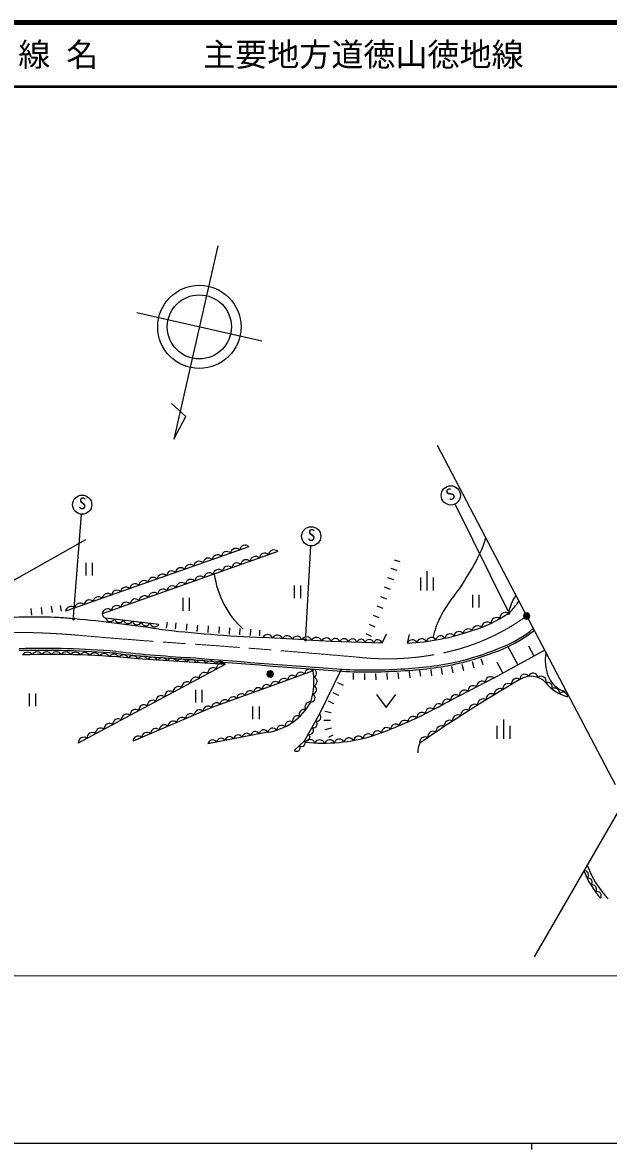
# Model space of a CAD drawing. Units: millimetres, scale not verified. Extents: x 40000 to 680000, y 20000 to 380000.
# Drawn here: x 188543 to 279984, y 204000 to 380000 of the extents above; entities that cross this region are included whole.
import ezdxf
from ezdxf.enums import TextEntityAlignment as Align

# ---------------------------------------------------------------- set-up
doc = ezdxf.new("R2010")
doc.units = ezdxf.units.MM
doc.header["$LTSCALE"] = 1000
doc.header["$PDMODE"] = 32
doc.header["$PDSIZE"] = 500
doc.linetypes.add('CHAIN', pattern=[18.5, 12, -1.5, 3.5, -1.5])
for name, color, linetype, lineweight in [('M-BGD', 7, 'Continuous', 25), ('M-BMK', 2, 'CHAIN', 13), ('M-BMK-SRVR', 3, 'Continuous', 25), ('M-STR-HTXT', 7, 'Continuous', 13), ('M-STR-STRC', 7, 'Continuous', 25), ('M-TTL', 2, 'Continuous', 140), ('M-TTL-BAND', 7, 'Continuous', 25), ('M-TTL-LINE', 7, 'Continuous', 50)]:
    doc.layers.add(name, color=color, linetype=linetype, lineweight=lineweight)
doc.layers.add('M-OTRS', color=6, linetype='Continuous')
doc.layers.add('M-TTL-TXT', color=7, linetype='Continuous')
doc.styles.add('ＭＳ ゴシック', font='')
doc.styles.get('ＭＳ ゴシック').set_extended_font_data('MS Gothic')

msp = doc.modelspace()

# ---------------------------------------------------------------- hatches: boundary and pattern name
at = {"layer": 'M-BGD'}
for points in [[(196654, 286877, 1), (196354, 286877, 0.41421), (196504, 286727, 0.41421)], [(264593, 287776, 0.99999), (264293, 287776, 0.99999)], [(232834, 283570, 0.41421), (232684, 283720, 0.41421), (232534, 283570, 0.41421), (232684, 283420, 0.41421)], [(227693, 278253, 1), (226693, 278253, 0.41421), (227193, 277753, 0.41421)]]:
    msp.add_hatch(color=256, dxfattribs=at).paths.add_polyline_path(points)
at = {"layer": 'M-BMK-SRVR'}
msp.add_hatch(color=256, dxfattribs=at).paths.add_polyline_path([(267716, 287319, 0.41421), (267216, 287819, 0.41421), (266716, 287319, 0.41421), (267216, 286819, 0.41421)])

# ---------------------------------------------------------------- linework, layer by layer
at = {"layer": 'M-BGD'}
for p, q in [((219024, 345144), (212143, 314918)), ((225889, 330249), (206388, 334688)), ((214010, 318455), (211810, 320495)), ((212143, 314918), (214010, 318455)), ((223865, 298118), (195266, 288046)), ((228392, 297381), (200985, 287660)), ((246552, 296102), (247451, 295816)), ((198416, 295621), (198416, 293621)), ((199416, 295621), (199416, 293621)), ((247003, 294440), (246054, 294757)), ((251680, 291319), (251680, 294319)), ((246490, 292941), (245546, 293272)), ((250680, 291319), (250680, 293319)), ((252680, 291319), (252680, 293319)), ((230917, 292100), (230917, 290100)), ((231917, 292100), (231917, 290100)), ((245955, 291449), (245016, 291794)), ((258753, 290627), (258753, 288627)), ((259753, 290627), (259753, 288627)), ((193206, 287841), (193058, 288830)), ((194426, 288961), (194585, 288067)), ((213561, 290135), (213561, 288135)), ((214561, 290135), (214561, 288135)), ((244817, 288491), (243889, 288864)), ((245397, 289966), (244464, 290325)), ((189990, 287465), (189906, 288461)), ((191601, 287627), (191485, 288620)), ((201512, 287029), (209828, 286046)), ((244215, 287026), (243293, 287413)), ((211100, 286369), (210982, 285440)), ((212410, 285266), (212526, 286259)), ((214106, 285077), (214211, 286071)), ((215804, 284907), (215898, 285903)), ((217504, 284757), (217587, 285753)), ((219250, 285617), (219179, 284627)), ((220835, 284489), (220912, 285486)), ((222466, 284374), (222529, 285372)), ((224098, 284282), (224147, 285281)), ((243591, 285569), (242675, 285970)), ((225533, 285107), (225499, 284221)), ((232534, 283578), (226055, 283954)), ((242137, 284556), (242970, 284177)), ((244677, 283078), (245356, 284536)), ((248642, 283066), (248922, 284421)), ((262132, 277651), (270011, 281988)), ((264271, 282547), (265842, 279693)), ((267488, 282632), (268347, 281072)), ((220225, 279749), (206557, 280615)), ((258707, 280194), (258977, 279231)), ((260433, 279667), (260126, 280621)), ((262578, 280092), (263505, 278407)), ((220141, 279755), (197241, 267478)), ((227193, 278253), (227194, 278254)), ((234878, 271966), (238308, 278993)), ((240157, 278378), (240121, 277379)), ((241901, 278338), (241892, 277338)), ((243646, 278344), (243662, 277344)), ((245390, 278396), (245433, 277397)), ((247131, 278494), (247201, 277497)), ((248870, 278638), (248965, 277643)), ((250681, 277896), (250568, 278823)), ((252245, 278963), (252348, 277968)), ((253879, 279168), (254024, 278178)), ((255502, 279442), (255689, 278459)), ((257113, 279784), (257341, 278810)), ((237687, 276924), (238591, 276496)), ((262132, 277651), (255348, 274142)), ((189574, 275235), (189574, 273235)), ((190574, 275235), (190574, 273235)), ((215526, 275808), (215526, 273808)), ((216526, 275808), (216526, 273808)), ((236959, 275383), (237864, 274956)), ((224450, 273189), (224450, 271189)), ((225450, 273189), (225450, 271189)), ((237114, 273619), (236306, 274000)), ((235586, 271028), (236586, 271047)), ((235736, 272475), (236711, 272252)), ((263633, 268151), (263633, 271151)), ((235792, 269587), (236757, 269848)), ((262633, 268151), (262633, 270151)), ((264633, 268151), (264633, 270151)), ((226819, 269150), (217485, 267326)), ((236976, 268727), (236277, 268357))]:
    msp.add_line(p, q, dxfattribs=at)
for points in [[(181581, 288081), (181967, 290011), (198425, 299240)], [(260806, 299548), (260640, 298957), (260419, 298323), (260147, 297650), (259828, 296942), (259466, 296204), (259265, 295821), (259048, 295422), (258815, 295011), (258570, 294591), (258316, 294165), (258054, 293735), (257788, 293305), (257520, 292877), (257251, 292455), (256986, 292040), (256715, 291633), (256430, 291228), (256137, 290825), (255839, 290424), (255541, 290024), (255248, 289624), (254963, 289224), (254690, 288824), (254435, 288421), (254202, 288016), (253985, 287610), (253778, 287204), (253581, 286797), (253396, 286389), (253222, 285981), (253061, 285571), (252914, 285161), (252782, 284749), (252665, 284336), (252564, 283922)], [(244677, 283078), (236723, 283335), (232834, 283561)], [(233876, 278737), (224596, 275362), (218070, 273010), (205788, 267747)], [(243794, 275031), (245294, 273031), (246794, 275031)], [(230948, 266317), (232562, 267826), (234878, 271966)]]:
    msp.add_lwpolyline(points, dxfattribs=at)
for points in [[(196654, 286877, 1), (196354, 286877, 0.41421), (196504, 286727, 0.41421)], [(264593, 287776, 0.99999), (264293, 287776, 0.99999)], [(232834, 283570, 0.41421), (232684, 283720, 0.41421), (232534, 283570, 0.41421), (232684, 283420, 0.41421)], [(227693, 278253, 1), (226693, 278253, 0.41421), (227193, 277753, 0.41421)]]:
    msp.add_lwpolyline(points, format="xyb", close=True, dxfattribs=at)
for radius in [6500, 5000]:
    msp.add_circle((216138, 332469), radius, dxfattribs=at)
for centre, radius, start, end in [((221828, 297056), 825, 42.58073, 176.21841), ((223258, 297560), 825, 42.58073, 176.21841), ((227783, 296809), 836, 43.20747, 175.84903), ((216108, 295042), 825, 42.58073, 176.21841), ((217538, 295545), 825, 42.58073, 176.21841), ((218968, 296049), 825, 42.58073, 176.21841), ((220398, 296553), 825, 42.58073, 176.21841), ((223455, 295274), 836, 43.20747, 175.84903), ((224898, 295785), 836, 43.20747, 175.84903), ((226340, 296297), 836, 43.20747, 175.84903), ((211818, 293531), 825, 42.58073, 176.21841), ((213248, 294035), 825, 42.58073, 176.21841), ((214678, 294538), 825, 42.58073, 176.21841), ((217686, 293228), 836, 43.20747, 175.84903), ((219128, 293739), 836, 43.20747, 175.84903), ((220570, 294251), 836, 43.20747, 175.84903), ((222013, 294762), 836, 43.20747, 175.84903), ((206098, 291517), 825, 42.58073, 176.21841), ((207528, 292021), 825, 42.58073, 176.21841), ((208958, 292524), 825, 42.58073, 176.21841), ((210388, 293028), 825, 42.58073, 176.21841), ((213358, 291693), 836, 43.20747, 175.84903), ((214801, 292204), 836, 43.20747, 175.84903), ((216243, 292716), 836, 43.20747, 175.84903), ((232340, 295655), 13984, 187.36316, 227.87886), ((201808, 290006), 825, 42.58073, 176.21841), ((203238, 290510), 825, 42.58073, 176.21841), ((204668, 291013), 825, 42.58073, 176.21841), ((207589, 289646), 836, 43.20747, 175.84903), ((209031, 290158), 836, 43.20747, 175.84903), ((210473, 290670), 836, 43.20747, 175.84903), ((211916, 291181), 836, 43.20747, 175.84903), ((272415, 286059), 8222, 146.92581, 168.32918), ((196088, 287992), 825, 42.58073, 176.21841), ((197518, 288496), 825, 42.58073, 176.21841), ((198948, 288999), 825, 42.58073, 176.21841), ((200378, 289503), 825, 42.58073, 176.21841), ((203261, 288112), 836, 43.20747, 175.84903), ((204704, 288623), 836, 43.20747, 175.84903), ((206146, 289135), 836, 43.20747, 175.84903), ((256335, 296395), 11818, 313.97275, 324.97972), ((190298, 169800), 117339, 88.12497, 92.95861), ((177466, 75504), 212228, 84.89378, 85.49451), ((201608, 287644), 623, 178.51158, 261.09956), ((201819, 287600), 836, 43.20747, 175.84903), ((202233, 287182), 737, 192.02152, 334.5027), ((252399, 305597), 21510, 287.03941, 303.65407), ((262510, 286184), 879, 54.10106, 180.92268), ((263901, 286974), 879, 63.41895, 185.11166), ((177466, 75504), 212228, 81.2313, 84.81279), ((203619, 287019), 737, 192.02152, 334.5027), ((205005, 286855), 737, 192.02152, 334.5027), ((206391, 286691), 737, 192.02152, 334.5027), ((207777, 286527), 737, 192.02152, 334.5027), ((209163, 286364), 737, 192.02152, 334.5027), ((235610, 505589), 221841, 263.32395, 267.53149), ((258094, 284521), 794, 40.03373, 175.49746), ((259573, 284918), 879, 45.72309, 172.54471), ((261065, 285497), 879, 49.91208, 176.73369), ((255810, 300839), 19880, 292.6233, 308.75812), ((226798, 283577), 833, 20.22958, 153.13878), ((228322, 283489), 833, 20.22958, 153.13878), ((229846, 283401), 833, 20.22958, 153.13878), ((231370, 283312), 833, 20.22958, 153.13878), ((232894, 283224), 833, 20.22958, 153.13878), ((234418, 283136), 833, 20.22958, 153.13878), ((235942, 283048), 833, 20.22958, 153.13878), ((237380, 283124), 690, 14.1185, 162.17542), ((238705, 283081), 690, 14.1185, 162.17542), ((240031, 283039), 690, 14.1185, 162.17542), ((241357, 282996), 690, 14.1185, 162.17542), ((242682, 282953), 690, 14.1185, 162.17542), ((244008, 282910), 690, 14.1185, 162.17542), ((246528, 320621), 37614, 273.22264, 288.88429), ((249397, 282822), 794, 26.60947, 162.07319), ((250871, 282963), 794, 28.84684, 164.31057), ((252337, 283161), 794, 31.08422, 166.54795), ((253795, 283417), 794, 33.3216, 168.78533), ((255242, 283729), 794, 35.55898, 171.0227), ((256676, 284097), 794, 37.79636, 173.26008), ((255810, 300839), 20180, 292.62112, 308.59112), ((191406, 135107), 147144, 85.44578, 91.32923), ((191406, 135107), 146844, 85.44752, 91.33078), ((189309, 280755), 903, 35.35659, 147.95749), ((190806, 280790), 903, 34.69693, 147.29783), ((192303, 280808), 903, 34.03727, 146.63817), ((193801, 280808), 903, 33.37761, 145.97851), ((195298, 280791), 903, 32.71795, 145.31885), ((196795, 280756), 903, 32.05829, 144.65919), ((198291, 280705), 903, 31.39863, 143.99953), ((227898, 507929), 227499, 263.7396, 266.88963), ((243289, 331589), 53082, 285.17929, 292.33078), ((243289, 331589), 53382, 285.17342, 292.3316), ((193070, 150750), 130563, 84.07095, 91.98687), ((199787, 280636), 903, 30.73897, 143.33987), ((201282, 280550), 903, 30.07931, 142.68021), ((202776, 280447), 903, 29.41965, 142.02055), ((227898, 507929), 227799, 263.74072, 266.8886), ((204269, 280327), 903, 28.75999, 141.36089), ((205760, 280189), 903, 28.10033, 140.70123), ((207283, 280044), 924, 30.91233, 141.84037), ((208801, 279948), 924, 30.91233, 141.84037), ((210320, 279852), 924, 30.91233, 141.84037), ((211839, 279756), 924, 30.91233, 141.84037), ((213357, 279659), 924, 30.91233, 141.84037), ((214876, 279563), 924, 30.91233, 141.84037), ((458226, 3249685), 2979121, 265.32726, 265.76775), ((458226, 3249685), 2978821, 265.32718, 265.76768), ((216395, 279467), 924, 30.91233, 141.84037), ((217913, 279371), 924, 30.91233, 141.84037), ((219432, 279275), 924, 30.91233, 141.84037), ((219625, 279099), 834, 51.80513, 184.58684), ((245384, 331114), 52109, 273.08502, 283.09176), ((245384, 331114), 52409, 273.08715, 283.09774), ((277155, 280370), 7031, 170.14187, 200.41487), ((216931, 277655), 834, 51.80513, 184.58684), ((218278, 278377), 834, 51.80513, 184.58684), ((231972, 277781), 747, 39.32203, 180.6576), ((233297, 278263), 747, 39.32203, 180.6576), ((223381, 277111), 10633, 342.28721, 10.37728), ((233771, 278362), 668, 289.65372, 84.07832), ((242471, 364557), 85968, 267.26449, 273.82551), ((242471, 364557), 85668, 267.26711, 273.82681), ((266915, 277495), 742, 31.8055, 187.39994), ((268246, 277640), 742, 4.99546, 160.5899), ((212890, 275488), 834, 51.80513, 184.58684), ((214237, 276210), 834, 51.80513, 184.58684), ((215584, 276933), 834, 51.80513, 184.58684), ((226669, 275852), 747, 39.32203, 180.6576), ((227995, 276335), 747, 39.32203, 180.6576), ((229321, 276817), 747, 39.32203, 180.6576), ((230646, 277299), 747, 39.32203, 180.6576), ((233764, 275803), 668, 275.60869, 70.03328), ((233846, 277082), 668, 282.6312, 77.0558), ((382429, 77566), 231187, 120.18801, 124.78761), ((258893, 275601), 833, 50.93126, 183.76849), ((260250, 276302), 833, 50.93126, 183.76849), ((261607, 277004), 833, 50.93126, 183.76849), ((264358, 275925), 847, 54.85627, 186.66966), ((265687, 276710), 847, 54.47297, 186.28636), ((267884, 274776), 3129, 42.57762, 123.00774), ((269499, 277169), 742, 338.18542, 133.77986), ((275171, 280937), 6418, 219.05642, 256.0012), ((270479, 276209), 743, 337.3682, 113.05957), ((274702, 279719), 4512, 203.53339, 239.38333), ((210196, 274044), 834, 51.80513, 184.58684), ((211543, 274766), 834, 51.80513, 184.58684), ((221411, 273968), 731, 38.24759, 181.37197), ((222717, 274439), 731, 38.24759, 181.37197), ((224022, 274909), 731, 38.24759, 181.37197), ((225344, 275370), 747, 39.32203, 180.6576), ((233526, 274544), 668, 268.58617, 63.01077), ((256180, 274197), 833, 50.93126, 183.76849), ((257536, 274899), 833, 50.93126, 183.76849), ((261714, 274327), 847, 55.62287, 187.43626), ((263033, 275131), 847, 55.23957, 187.05296), ((271595, 275317), 743, 349.68312, 125.37449), ((272876, 274683), 743, 1.99805, 137.68942), ((273285, 277326), 1730, 239.41094, 272.51405), ((207502, 272600), 834, 51.80513, 184.58684), ((208849, 273322), 834, 51.80513, 184.58684), ((217506, 272441), 801, 45.27521, 181.12197), ((218801, 273028), 731, 38.24759, 181.37197), ((220106, 273498), 731, 38.24759, 181.37197), ((225378, 278289), 9252, 278.9584, 331.50824), ((233371, 273125), 764, 79.52157, 214.7366), ((214724, 346477), 82961, 295.22821, 299.31903), ((252216, 272134), 800, 49.05117, 184.47337), ((253537, 272815), 800, 50.07388, 185.49607), ((254845, 273519), 800, 51.09658, 186.51877), ((259093, 272695), 847, 56.38947, 188.20286), ((260401, 273515), 847, 56.00617, 187.81956), ((203461, 270433), 834, 51.80513, 184.58684), ((204808, 271155), 834, 51.80513, 184.58684), ((206155, 271877), 834, 51.80513, 184.58684), ((213412, 270687), 801, 45.27521, 181.12197), ((214776, 271272), 801, 45.27521, 181.12197), ((216141, 271856), 801, 45.27521, 181.12197), ((231446, 270959), 764, 62.00496, 197.21999), ((232491, 271968), 764, 70.76327, 205.97829), ((234500, 271499), 602, 250.5129, 51.04861), ((223397, 326991), 61639, 288.67724, 295.65545), ((249539, 270821), 816, 48.11155, 181.80371), ((250883, 271477), 800, 48.02847, 183.45066), ((256493, 271027), 847, 57.15607, 188.96946), ((257790, 271865), 847, 56.77277, 188.58616), ((200766, 268989), 834, 51.80513, 184.58684), ((202114, 269711), 834, 51.80513, 184.58684), ((209318, 268932), 801, 45.27521, 181.12197), ((210683, 269517), 801, 45.27521, 181.12197), ((212047, 270102), 801, 45.27521, 181.12197), ((226193, 268812), 712, 28.3554, 173.76696), ((227573, 269030), 764, 35.73004, 170.94507), ((228958, 269472), 764, 44.48835, 179.70337), ((230259, 270120), 764, 53.24666, 188.46168), ((233342, 269428), 602, 250.5129, 51.04861), ((233921, 270463), 602, 250.5129, 51.04861), ((243951, 268544), 816, 42.52898, 176.22114), ((245368, 269062), 816, 43.92462, 177.61678), ((246773, 269614), 816, 45.32027, 179.01243), ((248163, 270201), 816, 46.71591, 180.40807), ((252636, 268461), 847, 58.30597, 190.11936), ((253916, 269325), 847, 57.92267, 189.73606), ((255202, 270180), 847, 57.53937, 189.35276), ((198072, 267544), 834, 51.80513, 184.58684), ((199419, 268267), 834, 51.80513, 184.58684), ((206589, 267762), 801, 45.27521, 181.12197), ((207953, 268347), 801, 45.27521, 181.12197), ((218192, 267248), 712, 28.3554, 173.76696), ((219525, 267509), 712, 28.3554, 173.76696), ((220859, 267770), 712, 28.3554, 173.76696), ((222192, 268030), 712, 28.3554, 173.76696), ((223526, 268291), 712, 28.3554, 173.76696), ((224859, 268552), 712, 28.3554, 173.76696), ((232121, 267489), 555, 228.77105, 37.36777), ((232763, 268393), 602, 250.5129, 51.04861), ((235460, 294087), 26620, 263.96595, 286.76021), ((233390, 267217), 829, 19.79977, 151.38845), ((234919, 267143), 829, 23.05609, 154.64477), ((236451, 267156), 829, 26.31242, 157.90109), ((237979, 267256), 829, 29.56874, 161.15742), ((239499, 267442), 829, 32.82507, 164.41374), ((241006, 267714), 829, 36.08139, 167.67007), ((242495, 268072), 829, 39.33771, 170.92639), ((251362, 267588), 847, 58.68927, 190.50266), ((231314, 266734), 555, 228.77105, 37.36777), ((253092, 266183), 2852, 153.98101, 185.11358), ((290896, 253592), 15146, 199.98716, 223.74105), ((290444, 253288), 15430, 201.99885, 220.63985), ((276250, 246870), 648, 308.65804, 99.99992), ((276818, 245738), 648, 313.31829, 104.66017), ((277476, 244656), 648, 317.97854, 109.32042), ((278221, 243631), 648, 322.63879, 113.98067)]:
    msp.add_arc(centre, radius, start, end, dxfattribs=at)
at = {"layer": 'M-BMK'}
for centre, radius, start, end in [((247198, 314866), 34052, 286.8885, 305.16556), ((187169, 171262), 113489, 85.02344, 92.31356), ((275090, 1174710), 893803, 264.98869, 266.30408), ((109676, -1203733), 1490402, 84.95195, 85.85229), ((245486, 322085), 41460, 263.53506, 286.25274)]:
    msp.add_arc(centre, radius, start, end, dxfattribs=at)
at = {"layer": 'M-BMK-SRVR'}
for p, q in [((253241, 313980), (266984, 287762)), ((267448, 286876), (281025, 260975)), ((283082, 259499), (268371, 234098))]:
    msp.add_line(p, q, dxfattribs=at)
msp.add_lwpolyline([(267716, 287319, 0.41421), (267216, 287819, 0.41421), (266716, 287319, 0.41421), (267216, 286819, 0.41421)], format="xyb", close=True, dxfattribs=at)
at = {"layer": 'M-OTRS'}
msp.add_point((267216, 287319), dxfattribs=at)
at = {"layer": 'M-STR-HTXT'}
msp.add_line((84701, 231111), (303236, 231111), dxfattribs=at)
at = {"layer": 'M-STR-STRC'}
for p, q in [((264324, 288052), (256038, 304806)), ((196519, 287183), (197738, 303210)), ((232765, 284169), (233518, 298268))]:
    msp.add_line(p, q, dxfattribs=at)
for centre in [(255374, 306150), (197852, 304706), (233598, 299766)]:
    msp.add_circle(centre, 1500, dxfattribs=at)
at = {"layer": 'M-TTL'}
msp.add_line((680000, 380000), (40000, 380000), dxfattribs=at)
at = {"layer": 'M-TTL-BAND'}
for p, q in [((40000, 205000), (579000, 205000)), ((268000, 205000), (268000, 204000))]:
    msp.add_line(p, q, dxfattribs=at)
at = {"layer": 'M-TTL-LINE'}
msp.add_line((40000, 370000), (680000, 370000), dxfattribs=at)

# ---------------------------------------------------------------- texts
at = {"layer": 'M-STR-STRC', "style": 'ＭＳ ゴシック'}
for rotation, p in [(26.254, (255956, 305032)), (355.59, (197783, 303447)), (356.883, (233557, 298506))]:
    msp.add_text('S', height=1833, rotation=rotation, dxfattribs=at).set_placement(p, align=Align.BOTTOM_CENTER)
at = {"layer": 'M-TTL-TXT', "style": 'ＭＳ ゴシック'}
for s, p in [('路 線 名', (180380, 375000)), ('主要地方道徳山徳地線', (216734, 375000))]:
    msp.add_text(s, height=3666, dxfattribs=at).set_placement(p, align=Align.MIDDLE_LEFT)

doc.saveas('drawing.dxf')
